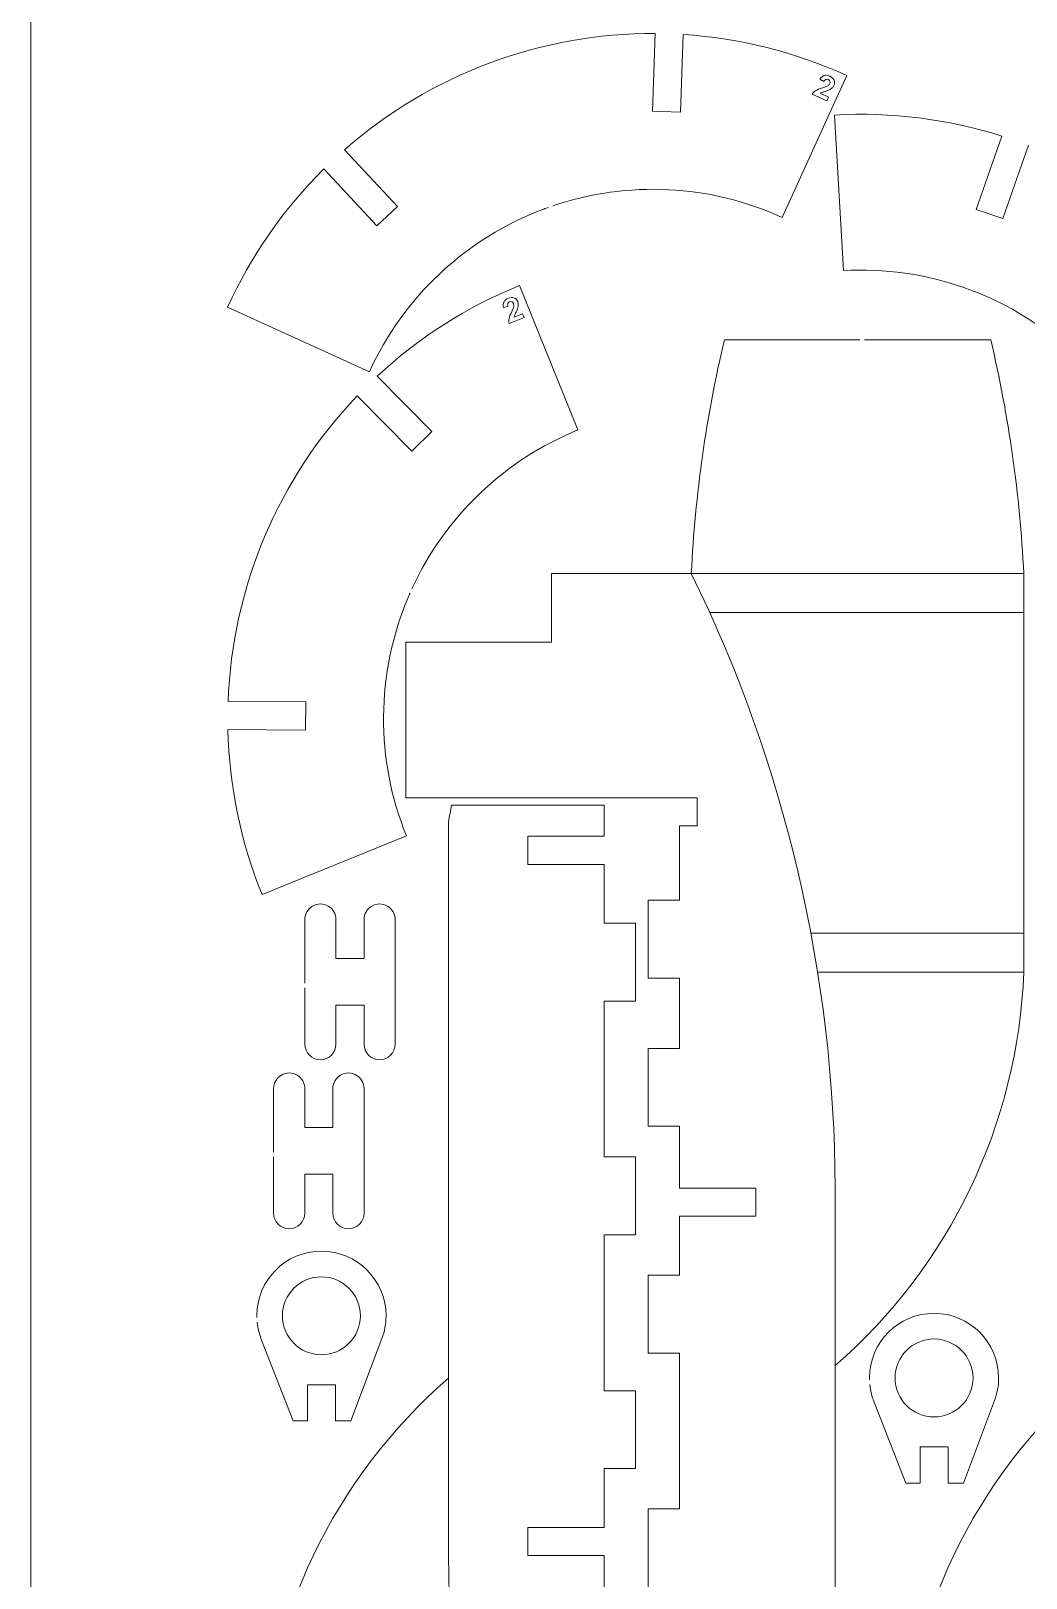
# Model space of a CAD drawing. Header units: centimetres. Extents: x -65 to 125, y -59 to 116.
# Drawn here: x -27.42 to -14.64, y -8.06 to 11.8 of the extents above; entities that cross this region are included whole.
import ezdxf

# ---------------------------------------------------------------- set-up
doc = ezdxf.new("R2010")
doc.units = ezdxf.units.CM
doc.header["$MEASUREMENT"] = 0
doc.layers.add('layer 1', color=7, linetype='Continuous')

msp = doc.modelspace()

# ---------------------------------------------------------------- linework, layer by layer
at = {"layer": 'layer 1', "color": 250, "lineweight": 9}
for points, knots in [([(-27.41654, 31.46228), (-27.41654, 31.46228), (26.77014, 31.46228), (26.77014, 31.46228), (26.77014, 31.46228), (26.77014, 31.46228), (26.77014, -20.81939), (26.77014, -20.81939), (26.77014, -20.81939), (26.77014, -20.81939), (-27.41654, -20.81939), (-27.41654, -20.81939), (-27.41654, -20.81939), (-27.41654, -20.81939), (-27.41654, 31.46228), (-27.41654, 31.46228)], [0, 0, 0, 0, 0.2, 0.2, 0.2, 0.2, 0.4, 0.4, 0.4, 0.4, 0.6, 0.6, 0.6, 0.6, 1, 1, 1, 1]), ([(-20.83461, 9.51052), (-20.83461, 9.51052), (-20.83461, 9.51052), (-20.83461, 9.51052), (-20.83461, 9.51052), (-21.82832, 9.1387), (-22.6336, 8.38738), (-23.07334, 7.42181)], [0, 0, 0, 0, 0.33333333, 0.33333333, 0.33333333, 0.33333333, 1, 1, 1, 1]), ([(-14.09885, 7.71158), (-14.09885, 7.71158), (-14.09885, 7.71158), (-14.09885, 7.71158), (-14.09885, 7.71158), (-14.89038, 8.4181), (-15.93013, 8.78125), (-16.98941, 8.72114)], [0, 0, 0, 0, 0.33333333, 0.33333333, 0.33333333, 0.33333333, 1, 1, 1, 1]), ([(-22.57542, 4.52578), (-22.57542, 4.52578), (-22.57542, 4.52578), (-22.57542, 4.52578), (-22.57542, 4.52578), (-22.98829, 3.54842), (-22.996, 2.44711), (-22.59685, 1.46406)], [0, 0, 0, 0, 0.33333333, 0.33333333, 0.33333333, 0.33333333, 1, 1, 1, 1]), ([(-23.6016, 0.56489), (-23.6016, 0.56489), (-23.6016, 0.56489), (-23.6016, 0.56489), (-23.6016, 0.56489), (-23.66348, 0.60062), (-23.73972, 0.60062), (-23.8016, 0.56489)], [0, 0, 0, 0, 0.33333333, 0.33333333, 0.33333333, 0.33333333, 1, 1, 1, 1]), ([(-22.8416, 0.56489), (-22.8416, 0.56489), (-22.8416, 0.56489), (-22.8416, 0.56489), (-22.8416, 0.56489), (-22.90348, 0.60062), (-22.97972, 0.60062), (-23.0416, 0.56489)], [0, 0, 0, 0, 0.33333333, 0.33333333, 0.33333333, 0.33333333, 1, 1, 1, 1]), ([(-19.49414, -0.36131), (-19.49414, -0.36131), (-19.49414, -0.36131), (-19.49414, -0.36131), (-19.49414, -0.36131), (-19.49414, -0.36131), (-19.49414, 0.63869), (-19.49414, 0.63869)], [0, 0, 0, 0, 0.33333333, 0.33333333, 0.33333333, 0.33333333, 1, 1, 1, 1]), ([(-19.49414, 0.63869), (-19.49414, 0.63869), (-19.49414, 0.63869), (-19.49414, 0.63869), (-19.49414, 0.63869), (-19.49414, 0.63869), (-19.09414, 0.63869), (-19.09414, 0.63869)], [0, 0, 0, 0, 0.33333333, 0.33333333, 0.33333333, 0.33333333, 1, 1, 1, 1]), ([(-23.8016, 0.56489), (-23.8016, 0.56489), (-23.8016, 0.56489), (-23.8016, 0.56489), (-23.8016, 0.56489), (-23.86348, 0.52917), (-23.9016, 0.46314), (-23.9016, 0.39169)], [0, 0, 0, 0, 0.33333333, 0.33333333, 0.33333333, 0.33333333, 1, 1, 1, 1]), ([(-23.0416, 0.56489), (-23.0416, 0.56489), (-23.0416, 0.56489), (-23.0416, 0.56489), (-23.0416, 0.56489), (-23.10348, 0.52917), (-23.1416, 0.46314), (-23.1416, 0.39169)], [0, 0, 0, 0, 0.33333333, 0.33333333, 0.33333333, 0.33333333, 1, 1, 1, 1]), ([(-19.65748, 0.3441), (-19.65748, 0.3441), (-19.65748, 0.3441), (-19.65748, 0.3441), (-19.65748, 0.3441), (-19.65748, 0.3441), (-19.65748, -0.6559), (-19.65748, -0.6559)], [0, 0, 0, 0, 0.33333333, 0.33333333, 0.33333333, 0.33333333, 1, 1, 1, 1]), ([(-19.65748, -0.6559), (-19.65748, -0.6559), (-19.65748, -0.6559), (-19.65748, -0.6559), (-19.65748, -0.6559), (-19.65748, -0.6559), (-20.05748, -0.6559), (-20.05748, -0.6559)], [0, 0, 0, 0, 0.33333333, 0.33333333, 0.33333333, 0.33333333, 1, 1, 1, 1]), ([(-23.7016, -1.40831), (-23.7016, -1.40831), (-23.7016, -1.40831), (-23.7016, -1.40831), (-23.7016, -1.40831), (-23.59115, -1.40831), (-23.5016, -1.31877), (-23.5016, -1.20831)], [0, 0, 0, 0, 0.33333333, 0.33333333, 0.33333333, 0.33333333, 1, 1, 1, 1]), ([(-22.9416, -1.40831), (-22.9416, -1.40831), (-22.9416, -1.40831), (-22.9416, -1.40831), (-22.9416, -1.40831), (-22.83115, -1.40831), (-22.7416, -1.31877), (-22.7416, -1.20831)], [0, 0, 0, 0, 0.33333333, 0.33333333, 0.33333333, 0.33333333, 1, 1, 1, 1]), ([(-19.49414, -2.26188), (-19.49414, -2.26188), (-19.49414, -2.26188), (-19.49414, -2.26188), (-19.49414, -2.26188), (-19.49414, -2.26188), (-19.49414, -1.26188), (-19.49414, -1.26188)], [0, 0, 0, 0, 0.33333333, 0.33333333, 0.33333333, 0.33333333, 1, 1, 1, 1]), ([(-19.49414, -1.26188), (-19.49414, -1.26188), (-19.49414, -1.26188), (-19.49414, -1.26188), (-19.49414, -1.26188), (-19.49414, -1.26188), (-19.09414, -1.26188), (-19.09414, -1.26188)], [0, 0, 0, 0, 0.33333333, 0.33333333, 0.33333333, 0.33333333, 1, 1, 1, 1]), ([(-24.0016, -1.60455), (-24.0016, -1.60455), (-24.0016, -1.60455), (-24.0016, -1.60455), (-24.0016, -1.60455), (-24.06348, -1.56882), (-24.13972, -1.56882), (-24.2016, -1.60455)], [0, 0, 0, 0, 0.33333333, 0.33333333, 0.33333333, 0.33333333, 1, 1, 1, 1]), ([(-23.2416, -1.60455), (-23.2416, -1.60455), (-23.2416, -1.60455), (-23.2416, -1.60455), (-23.2416, -1.60455), (-23.30348, -1.56882), (-23.37972, -1.56882), (-23.4416, -1.60455)], [0, 0, 0, 0, 0.33333333, 0.33333333, 0.33333333, 0.33333333, 1, 1, 1, 1]), ([(-24.2016, -1.60455), (-24.2016, -1.60455), (-24.2016, -1.60455), (-24.2016, -1.60455), (-24.2016, -1.60455), (-24.26348, -1.64027), (-24.3016, -1.7063), (-24.3016, -1.77775)], [0, 0, 0, 0, 0.33333333, 0.33333333, 0.33333333, 0.33333333, 1, 1, 1, 1]), ([(-23.4416, -1.60455), (-23.4416, -1.60455), (-23.4416, -1.60455), (-23.4416, -1.60455), (-23.4416, -1.60455), (-23.50348, -1.64027), (-23.5416, -1.7063), (-23.5416, -1.77775)], [0, 0, 0, 0, 0.33333333, 0.33333333, 0.33333333, 0.33333333, 1, 1, 1, 1]), ([(-19.65748, -2.6559), (-19.65748, -2.6559), (-19.65748, -2.6559), (-19.65748, -2.6559), (-19.65748, -2.6559), (-19.65748, -2.6559), (-19.65748, -3.6559), (-19.65748, -3.6559)], [0, 0, 0, 0, 0.33333333, 0.33333333, 0.33333333, 0.33333333, 1, 1, 1, 1]), ([(-24.1016, -3.57775), (-24.1016, -3.57775), (-24.1016, -3.57775), (-24.1016, -3.57775), (-24.1016, -3.57775), (-23.99115, -3.57775), (-23.9016, -3.48821), (-23.9016, -3.37775)], [0, 0, 0, 0, 0.33333333, 0.33333333, 0.33333333, 0.33333333, 1, 1, 1, 1]), ([(-23.3416, -3.57775), (-23.3416, -3.57775), (-23.3416, -3.57775), (-23.3416, -3.57775), (-23.3416, -3.57775), (-23.23115, -3.57775), (-23.1416, -3.48821), (-23.1416, -3.37775)], [0, 0, 0, 0, 0.33333333, 0.33333333, 0.33333333, 0.33333333, 1, 1, 1, 1]), ([(-19.65748, -3.6559), (-19.65748, -3.6559), (-19.65748, -3.6559), (-19.65748, -3.6559), (-19.65748, -3.6559), (-19.65748, -3.6559), (-20.05748, -3.6559), (-20.05748, -3.6559)], [0, 0, 0, 0, 0.33333333, 0.33333333, 0.33333333, 0.33333333, 1, 1, 1, 1]), ([(-24.51742, -4.69442), (-24.51742, -4.69442), (-24.51742, -4.69442), (-24.51742, -4.69442), (-24.51742, -4.69442), (-24.51742, -4.23657), (-24.14625, -3.8654), (-23.6884, -3.8654)], [0, 0, 0, 0, 0.33333333, 0.33333333, 0.33333333, 0.33333333, 1, 1, 1, 1]), ([(-19.49414, -5.17222), (-19.49414, -5.17222), (-19.49414, -5.17222), (-19.49414, -5.17222), (-19.49414, -5.17222), (-19.49414, -5.17222), (-19.49414, -4.17222), (-19.49414, -4.17222)], [0, 0, 0, 0, 0.33333333, 0.33333333, 0.33333333, 0.33333333, 1, 1, 1, 1]), ([(-19.49414, -4.17222), (-19.49414, -4.17222), (-19.49414, -4.17222), (-19.49414, -4.17222), (-19.49414, -4.17222), (-19.49414, -4.17222), (-19.09414, -4.17222), (-19.09414, -4.17222)], [0, 0, 0, 0, 0.33333333, 0.33333333, 0.33333333, 0.33333333, 1, 1, 1, 1]), ([(-22.85938, -4.69442), (-22.85938, -4.69442), (-22.85938, -4.69442), (-22.85938, -4.69442), (-22.85938, -4.69442), (-22.85938, -4.79695), (-22.87804, -4.8951), (-22.91207, -4.98574)], [0, 0, 0, 0, 0.33333333, 0.33333333, 0.33333333, 0.33333333, 1, 1, 1, 1]), ([(-16.65459, -5.49229), (-16.65459, -5.49229), (-16.65459, -5.49229), (-16.65459, -5.49229), (-16.65459, -5.49229), (-16.65459, -5.03444), (-16.28342, -4.66327), (-15.82557, -4.66327)], [0, 0, 0, 0, 0.33333333, 0.33333333, 0.33333333, 0.33333333, 1, 1, 1, 1]), ([(-24.45638, -5.00705), (-24.45638, -5.00705), (-24.45638, -5.00705), (-24.45638, -5.00705), (-24.45638, -5.00705), (-24.48564, -4.93525), (-24.50516, -4.85844), (-24.51322, -4.77824)], [0, 0, 0, 0, 0.33333333, 0.33333333, 0.33333333, 0.33333333, 1, 1, 1, 1]), ([(-24.04999, -6.0438), (-24.04999, -6.0438), (-24.04999, -6.0438), (-24.04999, -6.0438), (-24.04999, -6.0438), (-24.04999, -6.0438), (-24.45646, -5.00701), (-24.45646, -5.00701)], [0, 0, 0, 0, 0.33333333, 0.33333333, 0.33333333, 0.33333333, 1, 1, 1, 1]), ([(-24.45646, -5.00701), (-24.45646, -5.00701), (-24.45646, -5.00701), (-24.45646, -5.00701), (-24.45646, -5.00701), (-24.45646, -5.00701), (-24.45638, -5.00705), (-24.45638, -5.00705)], [0, 0, 0, 0, 0.33333333, 0.33333333, 0.33333333, 0.33333333, 1, 1, 1, 1]), ([(-22.912, -4.9857), (-22.912, -4.9857), (-22.912, -4.9857), (-22.912, -4.9857), (-22.912, -4.9857), (-22.912, -4.9857), (-23.30916, -6.0438), (-23.30916, -6.0438)], [0, 0, 0, 0, 0.33333333, 0.33333333, 0.33333333, 0.33333333, 1, 1, 1, 1]), ([(-22.91207, -4.98574), (-22.91207, -4.98574), (-22.91207, -4.98574), (-22.91207, -4.98574), (-22.91207, -4.98574), (-22.91207, -4.98574), (-22.912, -4.9857), (-22.912, -4.9857)], [0, 0, 0, 0, 0.33333333, 0.33333333, 0.33333333, 0.33333333, 1, 1, 1, 1]), ([(-14.99655, -5.49229), (-14.99655, -5.49229), (-14.99655, -5.49229), (-14.99655, -5.49229), (-14.99655, -5.49229), (-14.99655, -5.59482), (-15.01521, -5.69297), (-15.04924, -5.78361)], [0, 0, 0, 0, 0.33333333, 0.33333333, 0.33333333, 0.33333333, 1, 1, 1, 1]), ([(-23.50759, -5.57922), (-23.50759, -5.57922), (-23.50759, -5.57922), (-23.50759, -5.57922), (-23.50759, -5.57922), (-23.50759, -5.57922), (-23.86759, -5.57922), (-23.86759, -5.57922)], [0, 0, 0, 0, 0.33333333, 0.33333333, 0.33333333, 0.33333333, 1, 1, 1, 1]), ([(-23.86759, -5.57922), (-23.86759, -5.57922), (-23.86759, -5.57922), (-23.86759, -5.57922), (-23.86759, -5.57922), (-23.86759, -5.57922), (-23.86759, -6.0438), (-23.86759, -6.0438)], [0, 0, 0, 0, 0.33333333, 0.33333333, 0.33333333, 0.33333333, 1, 1, 1, 1]), ([(-23.50759, -6.0438), (-23.50759, -6.0438), (-23.50759, -6.0438), (-23.50759, -6.0438), (-23.50759, -6.0438), (-23.50759, -6.0438), (-23.50759, -5.57922), (-23.50759, -5.57922)], [0, 0, 0, 0, 0.33333333, 0.33333333, 0.33333333, 0.33333333, 1, 1, 1, 1]), ([(-19.65748, -5.6559), (-19.65748, -5.6559), (-19.65748, -5.6559), (-19.65748, -5.6559), (-19.65748, -5.6559), (-19.65748, -5.6559), (-19.65748, -6.6559), (-19.65748, -6.6559)], [0, 0, 0, 0, 0.33333333, 0.33333333, 0.33333333, 0.33333333, 1, 1, 1, 1]), ([(-16.59355, -5.80492), (-16.59355, -5.80492), (-16.59355, -5.80492), (-16.59355, -5.80492), (-16.59355, -5.80492), (-16.62281, -5.73312), (-16.64233, -5.65631), (-16.65039, -5.57611)], [0, 0, 0, 0, 0.33333333, 0.33333333, 0.33333333, 0.33333333, 1, 1, 1, 1]), ([(-16.18716, -6.84167), (-16.18716, -6.84167), (-16.18716, -6.84167), (-16.18716, -6.84167), (-16.18716, -6.84167), (-16.18716, -6.84167), (-16.59363, -5.80488), (-16.59363, -5.80488)], [0, 0, 0, 0, 0.33333333, 0.33333333, 0.33333333, 0.33333333, 1, 1, 1, 1]), ([(-16.59363, -5.80488), (-16.59363, -5.80488), (-16.59363, -5.80488), (-16.59363, -5.80488), (-16.59363, -5.80488), (-16.59363, -5.80488), (-16.59355, -5.80492), (-16.59355, -5.80492)], [0, 0, 0, 0, 0.33333333, 0.33333333, 0.33333333, 0.33333333, 1, 1, 1, 1]), ([(-15.04917, -5.78357), (-15.04917, -5.78357), (-15.04917, -5.78357), (-15.04917, -5.78357), (-15.04917, -5.78357), (-15.04917, -5.78357), (-15.44633, -6.84167), (-15.44633, -6.84167)], [0, 0, 0, 0, 0.33333333, 0.33333333, 0.33333333, 0.33333333, 1, 1, 1, 1]), ([(-15.04924, -5.78361), (-15.04924, -5.78361), (-15.04924, -5.78361), (-15.04924, -5.78361), (-15.04924, -5.78361), (-15.04924, -5.78361), (-15.04917, -5.78357), (-15.04917, -5.78357)], [0, 0, 0, 0, 0.33333333, 0.33333333, 0.33333333, 0.33333333, 1, 1, 1, 1]), ([(-23.86759, -6.0438), (-23.86759, -6.0438), (-23.86759, -6.0438), (-23.86759, -6.0438), (-23.86759, -6.0438), (-23.86759, -6.0438), (-24.04999, -6.0438), (-24.04999, -6.0438)], [0, 0, 0, 0, 0.33333333, 0.33333333, 0.33333333, 0.33333333, 1, 1, 1, 1]), ([(-23.30916, -6.0438), (-23.30916, -6.0438), (-23.30916, -6.0438), (-23.30916, -6.0438), (-23.30916, -6.0438), (-23.30916, -6.0438), (-23.50759, -6.0438), (-23.50759, -6.0438)], [0, 0, 0, 0, 0.33333333, 0.33333333, 0.33333333, 0.33333333, 1, 1, 1, 1]), ([(-15.64476, -6.37709), (-15.64476, -6.37709), (-15.64476, -6.37709), (-15.64476, -6.37709), (-15.64476, -6.37709), (-15.64476, -6.37709), (-16.00476, -6.37709), (-16.00476, -6.37709)], [0, 0, 0, 0, 0.33333333, 0.33333333, 0.33333333, 0.33333333, 1, 1, 1, 1]), ([(-16.00476, -6.37709), (-16.00476, -6.37709), (-16.00476, -6.37709), (-16.00476, -6.37709), (-16.00476, -6.37709), (-16.00476, -6.37709), (-16.00476, -6.84167), (-16.00476, -6.84167)], [0, 0, 0, 0, 0.33333333, 0.33333333, 0.33333333, 0.33333333, 1, 1, 1, 1]), ([(-15.64476, -6.84167), (-15.64476, -6.84167), (-15.64476, -6.84167), (-15.64476, -6.84167), (-15.64476, -6.84167), (-15.64476, -6.84167), (-15.64476, -6.37709), (-15.64476, -6.37709)], [0, 0, 0, 0, 0.33333333, 0.33333333, 0.33333333, 0.33333333, 1, 1, 1, 1]), ([(-19.65748, -6.6559), (-19.65748, -6.6559), (-19.65748, -6.6559), (-19.65748, -6.6559), (-19.65748, -6.6559), (-19.65748, -6.6559), (-20.05748, -6.6559), (-20.05748, -6.6559)], [0, 0, 0, 0, 0.33333333, 0.33333333, 0.33333333, 0.33333333, 1, 1, 1, 1]), ([(-16.00476, -6.84167), (-16.00476, -6.84167), (-16.00476, -6.84167), (-16.00476, -6.84167), (-16.00476, -6.84167), (-16.00476, -6.84167), (-16.18716, -6.84167), (-16.18716, -6.84167)], [0, 0, 0, 0, 0.33333333, 0.33333333, 0.33333333, 0.33333333, 1, 1, 1, 1]), ([(-15.44633, -6.84167), (-15.44633, -6.84167), (-15.44633, -6.84167), (-15.44633, -6.84167), (-15.44633, -6.84167), (-15.44633, -6.84167), (-15.64476, -6.84167), (-15.64476, -6.84167)], [0, 0, 0, 0, 0.33333333, 0.33333333, 0.33333333, 0.33333333, 1, 1, 1, 1]), ([(-19.49414, -8.17222), (-19.49414, -8.17222), (-19.49414, -8.17222), (-19.49414, -8.17222), (-19.49414, -8.17222), (-19.49414, -8.17222), (-19.49414, -7.17222), (-19.49414, -7.17222)], [0, 0, 0, 0, 0.33333333, 0.33333333, 0.33333333, 0.33333333, 1, 1, 1, 1]), ([(-19.49414, -7.17222), (-19.49414, -7.17222), (-19.49414, -7.17222), (-19.49414, -7.17222), (-19.49414, -7.17222), (-19.49414, -7.17222), (-19.09414, -7.17222), (-19.09414, -7.17222)], [0, 0, 0, 0, 0.33333333, 0.33333333, 0.33333333, 0.33333333, 1, 1, 1, 1])]:
    msp.add_open_spline(points, degree=3, knots=knots, dxfattribs=at)
for points in [[(-19.4048, 11.76373), (-20.87168, 11.77055), (-22.29024, 11.23976), (-23.39233, 10.27169)], [(-19.4048, 11.76373), (-19.4048, 11.76373), (-19.43936, 10.76703), (-19.43936, 10.76703)], [(-19.04501, 11.75125), (-19.04501, 11.75125), (-19.07957, 10.75456), (-19.07957, 10.75456)], [(-16.94592, 11.22419), (-17.60789, 11.52566), (-18.31916, 11.70426), (-19.04501, 11.75125)], [(-16.94592, 11.22419), (-16.94592, 11.22419), (-17.77466, 9.40445), (-17.77466, 9.40445)], [(-19.07957, 10.75456), (-19.07957, 10.75456), (-19.43936, 10.76703), (-19.43936, 10.76703)], [(-14.95523, 10.4484), (-15.64882, 10.66753), (-16.37648, 10.75872), (-17.1027, 10.71751)], [(-17.1027, 10.71751), (-17.1027, 10.71751), (-16.98941, 8.72114), (-16.98941, 8.72114)], [(-14.95523, 10.4484), (-14.95523, 10.4484), (-15.28406, 9.50687), (-15.28406, 9.50687)], [(-14.61536, 10.32969), (-14.61536, 10.32969), (-14.9442, 9.38817), (-14.9442, 9.38817)], [(-23.39233, 10.27169), (-23.39233, 10.27169), (-22.71199, 9.54248), (-22.71199, 9.54248)], [(-23.65556, 10.0261), (-24.17228, 9.51416), (-24.59161, 8.91253), (-24.89309, 8.25055)], [(-23.65556, 10.0261), (-23.65556, 10.0261), (-22.97521, 9.2969), (-22.97521, 9.2969)], [(-17.77466, 9.40445), (-18.70334, 9.82738), (-19.75698, 9.87877), (-20.72024, 9.55127)], [(-22.71199, 9.54248), (-22.71199, 9.54248), (-22.97521, 9.2969), (-22.97521, 9.2969)], [(-20.77693, 9.53154), (-20.79619, 9.52468), (-20.81543, 9.51769), (-20.83461, 9.51052)], [(-14.9442, 9.38817), (-14.9442, 9.38817), (-15.28406, 9.50687), (-15.28406, 9.50687)], [(-21.14756, 8.52826), (-21.82151, 8.25461), (-22.44008, 7.8607), (-22.97309, 7.36575)], [(-21.14756, 8.52826), (-21.14756, 8.52826), (-20.39531, 6.67559), (-20.39531, 6.67559)], [(-24.89309, 8.25055), (-24.89309, 8.25055), (-23.07333, 7.42181), (-23.07333, 7.42181)], [(-18.51623, 7.83363), (-18.74928, 6.84874), (-18.89138, 5.84452), (-18.94072, 4.83363)], [(-18.51623, 7.83363), (-18.51623, 7.83363), (-16.77733, 7.83363), (-16.77733, 7.83363)], [(-16.71733, 7.83363), (-16.71733, 7.83363), (-15.09844, 7.83363), (-15.09844, 7.83363)], [(-14.67396, 4.83363), (-14.7233, 5.84452), (-14.86539, 6.84874), (-15.09844, 7.83363)], [(-22.97309, 7.36575), (-22.97309, 7.36575), (-22.27285, 6.65563), (-22.27285, 6.65563)], [(-23.22943, 7.11298), (-24.24255, 6.05214), (-24.83195, 4.65692), (-24.88621, 3.19103)], [(-23.22943, 7.11298), (-23.22943, 7.11298), (-22.52919, 6.40286), (-22.52919, 6.40286)], [(-22.27285, 6.65563), (-22.27285, 6.65563), (-22.52919, 6.40286), (-22.52919, 6.40286)], [(-20.39531, 6.67559), (-21.34079, 6.29169), (-22.10227, 5.56165), (-22.52641, 4.63687)], [(-20.73664, 4.83363), (-20.73664, 4.83363), (-18.94072, 4.83363), (-18.94072, 4.83363)], [(-20.73664, 3.95347), (-20.73664, 3.95347), (-20.73664, 4.83363), (-20.73664, 4.83363)], [(-14.67396, 4.83363), (-14.67396, 4.83363), (-14.67396, -0.28413), (-14.67396, -0.28413)], [(-22.55104, 4.58213), (-22.5593, 4.56342), (-22.56744, 4.54464), (-22.57542, 4.52578)], [(-20.73664, 3.95347), (-20.73664, 3.95347), (-22.60414, 3.95347), (-22.60414, 3.95347)], [(-22.60414, 1.95347), (-22.60414, 1.95347), (-22.60414, 3.95347), (-22.60414, 3.95347)], [(-24.88621, 3.19103), (-24.88621, 3.19103), (-23.88893, 3.18405), (-23.88893, 3.18405)], [(-23.88893, 3.18405), (-23.88893, 3.18405), (-23.89145, 2.82406), (-23.89145, 2.82406)], [(-24.88873, 2.83104), (-24.872, 2.10384), (-24.72318, 1.38575), (-24.44953, 0.7118)], [(-24.88873, 2.83104), (-24.88873, 2.83104), (-23.89145, 2.82406), (-23.89145, 2.82406)], [(-19.91799, 1.95347), (-19.91799, 1.95347), (-22.60414, 1.95347), (-22.60414, 1.95347)], [(-22.01711, 1.85978), (-22.03132, 1.78818), (-22.04478, 1.71642), (-22.05748, 1.64453)], [(-20.05748, 1.85978), (-20.05748, 1.85978), (-22.01711, 1.85978), (-22.01711, 1.85978)], [(-20.05748, 1.45978), (-20.05748, 1.45978), (-20.05748, 1.85978), (-20.05748, 1.85978)], [(-19.91799, 1.95347), (-19.91799, 1.95347), (-18.86744, 1.95347), (-18.86744, 1.95347)], [(-18.86744, 1.95347), (-18.86744, 1.95347), (-18.86744, 1.59347), (-18.86744, 1.59347)], [(-22.05748, -5.49417), (-22.05748, -5.49417), (-22.05748, 1.64453), (-22.05748, 1.64453)], [(-18.86744, 1.59347), (-18.86744, 1.59347), (-19.09414, 1.59347), (-19.09414, 1.59347)], [(-19.09414, 0.63869), (-19.09414, 0.63869), (-19.09414, 1.59347), (-19.09414, 1.59347)], [(-24.44953, 0.7118), (-24.44953, 0.7118), (-22.59685, 1.46406), (-22.59685, 1.46406)], [(-20.05748, 1.45978), (-20.05748, 1.45978), (-21.03748, 1.45978), (-21.03748, 1.45978)], [(-21.03748, 1.45978), (-21.03748, 1.45978), (-21.03748, 1.09978), (-21.03748, 1.09978)], [(-21.03748, 1.09978), (-21.03748, 1.09978), (-20.05748, 1.09978), (-20.05748, 1.09978)], [(-20.05748, 0.3441), (-20.05748, 0.3441), (-20.05748, 1.09978), (-20.05748, 1.09978)], [(-23.5016, 0.39169), (-23.5016, 0.46314), (-23.53972, 0.52917), (-23.6016, 0.56489)], [(-22.7416, 0.39169), (-22.7416, 0.46314), (-22.77972, 0.52917), (-22.8416, 0.56489)], [(-23.9016, 0.39169), (-23.9016, 0.39169), (-23.9016, -0.4249), (-23.9016, -0.4249)], [(-23.5016, -0.10831), (-23.5016, -0.10831), (-23.5016, 0.39169), (-23.5016, 0.39169)], [(-23.1416, 0.39169), (-23.1416, 0.39169), (-23.1416, -0.10831), (-23.1416, -0.10831)], [(-22.7416, 0.39169), (-22.7416, 0.39169), (-22.7416, -1.20831), (-22.7416, -1.20831)], [(-20.05748, 0.3441), (-20.05748, 0.3441), (-19.65748, 0.3441), (-19.65748, 0.3441)], [(-23.1416, -0.10831), (-23.1416, -0.10831), (-23.5016, -0.10831), (-23.5016, -0.10831)], [(-19.09414, -0.36131), (-19.09414, -0.36131), (-19.49414, -0.36131), (-19.49414, -0.36131)], [(-19.09414, -1.26188), (-19.09414, -1.26188), (-19.09414, -0.36131), (-19.09414, -0.36131)], [(-17.09414, -5.33395), (-15.62499, -4.05687), (-14.7491, -2.2293), (-14.67396, -0.28413)], [(-23.9016, -0.4849), (-23.9016, -0.4849), (-23.9016, -1.20831), (-23.9016, -1.20831)], [(-23.5016, -0.70831), (-23.5016, -0.70831), (-23.1416, -0.70831), (-23.1416, -0.70831)], [(-23.5016, -0.70831), (-23.5016, -0.70831), (-23.5016, -1.20831), (-23.5016, -1.20831)], [(-23.1416, -0.70831), (-23.1416, -0.70831), (-23.1416, -1.20831), (-23.1416, -1.20831)], [(-20.05748, -2.6559), (-20.05748, -2.6559), (-20.05748, -0.6559), (-20.05748, -0.6559)], [(-23.9016, -1.20831), (-23.9016, -1.31877), (-23.81206, -1.40831), (-23.7016, -1.40831)], [(-23.1416, -1.20831), (-23.1416, -1.31877), (-23.05206, -1.40831), (-22.9416, -1.40831)], [(-24.3016, -1.77775), (-24.3016, -1.77775), (-24.3016, -2.59434), (-24.3016, -2.59434)], [(-23.9016, -1.77775), (-23.9016, -1.7063), (-23.93972, -1.64027), (-24.0016, -1.60455)], [(-23.9016, -2.27775), (-23.9016, -2.27775), (-23.9016, -1.77775), (-23.9016, -1.77775)], [(-23.5416, -1.77775), (-23.5416, -1.77775), (-23.5416, -2.27775), (-23.5416, -2.27775)], [(-23.1416, -1.77775), (-23.1416, -1.7063), (-23.17972, -1.64027), (-23.2416, -1.60455)], [(-23.1416, -1.77775), (-23.1416, -1.77775), (-23.1416, -3.37775), (-23.1416, -3.37775)], [(-23.5416, -2.27775), (-23.5416, -2.27775), (-23.9016, -2.27775), (-23.9016, -2.27775)], [(-19.09414, -2.26188), (-19.09414, -2.26188), (-19.49414, -2.26188), (-19.49414, -2.26188)], [(-19.09414, -3.05654), (-19.09414, -3.05654), (-19.09414, -2.26188), (-19.09414, -2.26188)], [(-24.3016, -2.65434), (-24.3016, -2.65434), (-24.3016, -3.37775), (-24.3016, -3.37775)], [(-20.05748, -2.6559), (-20.05748, -2.6559), (-19.65748, -2.6559), (-19.65748, -2.6559)], [(-23.9016, -2.87775), (-23.9016, -2.87775), (-23.5416, -2.87775), (-23.5416, -2.87775)], [(-23.9016, -2.87775), (-23.9016, -2.87775), (-23.9016, -3.37775), (-23.9016, -3.37775)], [(-23.5416, -2.87775), (-23.5416, -2.87775), (-23.5416, -3.37775), (-23.5416, -3.37775)], [(-18.11414, -3.05654), (-18.11414, -3.05654), (-19.09414, -3.05654), (-19.09414, -3.05654)], [(-18.11414, -3.41654), (-18.11414, -3.41654), (-18.11414, -3.05654), (-18.11414, -3.05654)], [(-24.3016, -3.37775), (-24.3016, -3.48821), (-24.21206, -3.57775), (-24.1016, -3.57775)], [(-23.5416, -3.37775), (-23.5416, -3.48821), (-23.45206, -3.57775), (-23.3416, -3.57775)], [(-19.09414, -3.41654), (-19.09414, -3.41654), (-19.09414, -4.17222), (-19.09414, -4.17222)], [(-19.09414, -3.41654), (-19.09414, -3.41654), (-18.11414, -3.41654), (-18.11414, -3.41654)], [(-20.05748, -5.6559), (-20.05748, -5.6559), (-20.05748, -3.6559), (-20.05748, -3.6559)], [(-23.6884, -3.8654), (-23.23055, -3.8654), (-22.85938, -4.23657), (-22.85938, -4.69442)], [(-24.51708, -4.71824), (-24.51731, -4.71033), (-24.51742, -4.70239), (-24.51742, -4.69442)], [(-15.82557, -4.66327), (-15.36772, -4.66327), (-14.99655, -5.03444), (-14.99655, -5.49229)], [(-19.09414, -5.17222), (-19.09414, -5.17222), (-19.49414, -5.17222), (-19.49414, -5.17222)], [(-19.09414, -5.17222), (-19.09414, -5.17222), (-19.09414, -7.17222), (-19.09414, -7.17222)], [(-17.09414, -5.33395), (-17.09414, -5.33395), (-17.09414, -12.47265), (-17.09414, -12.47265)], [(-22.05748, -5.49417), (-23.52663, -6.77125), (-24.40252, -8.59882), (-24.47766, -10.54399)], [(-16.65425, -5.51611), (-16.65448, -5.5082), (-16.65459, -5.50026), (-16.65459, -5.49229)], [(-13.83946, -5.49417), (-15.30861, -6.77125), (-16.1845, -8.59882), (-16.25964, -10.54399)], [(-20.05748, -5.6559), (-20.05748, -5.6559), (-19.65748, -5.6559), (-19.65748, -5.6559)], [(-20.05748, -7.41158), (-20.05748, -7.41158), (-20.05748, -6.6559), (-20.05748, -6.6559)], [(-20.05748, -7.41158), (-20.05748, -7.41158), (-21.03748, -7.41158), (-21.03748, -7.41158)], [(-21.03748, -7.41158), (-21.03748, -7.41158), (-21.03748, -7.77158), (-21.03748, -7.77158)], [(-21.03748, -7.77158), (-21.03748, -7.77158), (-20.05748, -7.77158), (-20.05748, -7.77158)], [(-20.05748, -7.77158), (-20.05748, -7.77158), (-20.05748, -8.56624), (-20.05748, -8.56624)]]:
    msp.add_open_spline(points, degree=3, dxfattribs=at)
at = {"layer": 'layer 1', "color": 242, "lineweight": 9}
for points in [[(-17.29042, 11.17679), (-17.29042, 11.17679), (-17.29042, 11.17679), (-17.29042, 11.17679), (-17.29042, 11.17679), (-17.27368, 11.20431), (-17.25412, 11.22054), (-17.23171, 11.22544)], [(-17.2404, 11.1469), (-17.2404, 11.1469), (-17.2404, 11.1469), (-17.2404, 11.1469), (-17.2404, 11.1469), (-17.2404, 11.1469), (-17.29042, 11.17679), (-17.29042, 11.17679)], [(-17.21374, 11.17459), (-17.21374, 11.17459), (-17.21374, 11.17459), (-17.21374, 11.17459), (-17.21374, 11.17459), (-17.22328, 11.17104), (-17.23215, 11.1618), (-17.2404, 11.1469)], [(-17.23171, 11.22544), (-17.23171, 11.22544), (-17.23171, 11.22544), (-17.23171, 11.22544), (-17.23171, 11.22544), (-17.20931, 11.23027), (-17.18579, 11.22694), (-17.16107, 11.21532)], [(-17.18287, 11.17225), (-17.18287, 11.17225), (-17.18287, 11.17225), (-17.18287, 11.17225), (-17.18287, 11.17225), (-17.19386, 11.17741), (-17.2041, 11.17817), (-17.21374, 11.17459)], [(-17.16133, 11.15059), (-17.16133, 11.15059), (-17.16133, 11.15059), (-17.16133, 11.15059), (-17.16133, 11.15059), (-17.16462, 11.15984), (-17.17183, 11.16706), (-17.18287, 11.17225)], [(-17.1646, 11.11906), (-17.1646, 11.11906), (-17.1646, 11.11906), (-17.1646, 11.11906), (-17.1646, 11.11906), (-17.15908, 11.13081), (-17.15798, 11.14129), (-17.16133, 11.15059)], [(-17.16107, 11.21532), (-17.16107, 11.21532), (-17.16107, 11.21532), (-17.16107, 11.21532), (-17.16107, 11.21532), (-17.134, 11.2026), (-17.11619, 11.18526), (-17.10754, 11.16335)], [(-17.10754, 11.16335), (-17.10754, 11.16335), (-17.10754, 11.16335), (-17.10754, 11.16335), (-17.10754, 11.16335), (-17.09896, 11.14146), (-17.09979, 11.11963), (-17.11003, 11.09786)], [(-17.38797, 10.98518), (-17.38797, 10.98518), (-17.38797, 10.98518), (-17.38797, 10.98518), (-17.38797, 10.98518), (-17.37728, 11.00276), (-17.36306, 11.01744), (-17.34532, 11.0293)], [(-17.20369, 10.89857), (-17.20369, 10.89857), (-17.20369, 10.89857), (-17.20369, 10.89857), (-17.20369, 10.89857), (-17.20369, 10.89857), (-17.38797, 10.98518), (-17.38797, 10.98518)], [(-17.34532, 11.0293), (-17.34532, 11.0293), (-17.34532, 11.0293), (-17.34532, 11.0293), (-17.34532, 11.0293), (-17.32759, 11.04115), (-17.29753, 11.05384), (-17.25529, 11.06743)], [(-17.26774, 11.00593), (-17.26774, 11.00593), (-17.26774, 11.00593), (-17.26774, 11.00593), (-17.26774, 11.00593), (-17.27455, 11.00305), (-17.28044, 10.99981), (-17.28541, 10.99638)], [(-17.28541, 10.99638), (-17.28541, 10.99638), (-17.28541, 10.99638), (-17.28541, 10.99638), (-17.28541, 10.99638), (-17.28541, 10.99638), (-17.18082, 10.94722), (-17.18082, 10.94722)], [(-17.22186, 11.02147), (-17.22186, 11.02147), (-17.22186, 11.02147), (-17.22186, 11.02147), (-17.22186, 11.02147), (-17.24569, 11.01404), (-17.26097, 11.0089), (-17.26774, 11.00593)], [(-17.25529, 11.06743), (-17.25529, 11.06743), (-17.25529, 11.06743), (-17.25529, 11.06743), (-17.25529, 11.06743), (-17.22121, 11.07839), (-17.19967, 11.08659), (-17.19061, 11.09192)], [(-17.17087, 11.04039), (-17.17087, 11.04039), (-17.17087, 11.04039), (-17.17087, 11.04039), (-17.17087, 11.04039), (-17.18103, 11.03518), (-17.19807, 11.02893), (-17.22186, 11.02147)], [(-17.19061, 11.09192), (-17.19061, 11.09192), (-17.19061, 11.09192), (-17.19061, 11.09192), (-17.19061, 11.09192), (-17.1783, 11.09938), (-17.16961, 11.1084), (-17.1646, 11.11906)], [(-17.13329, 11.0656), (-17.13329, 11.0656), (-17.13329, 11.0656), (-17.13329, 11.0656), (-17.13329, 11.0656), (-17.14294, 11.0565), (-17.15546, 11.04812), (-17.17087, 11.04039)], [(-17.11003, 11.09786), (-17.11003, 11.09786), (-17.11003, 11.09786), (-17.11003, 11.09786), (-17.11003, 11.09786), (-17.11585, 11.08547), (-17.1236, 11.07477), (-17.13329, 11.0656)], [(-21.34489, 8.32153), (-21.34489, 8.32153), (-21.34489, 8.32153), (-21.34489, 8.32153), (-21.34489, 8.32153), (-21.33301, 8.34111), (-21.31442, 8.35591), (-21.28899, 8.36588)], [(-21.28899, 8.36588), (-21.28899, 8.36588), (-21.28899, 8.36588), (-21.28899, 8.36588), (-21.28899, 8.36588), (-21.26115, 8.3768), (-21.2363, 8.37782), (-21.21445, 8.36904)], [(-21.21445, 8.36904), (-21.21445, 8.36904), (-21.21445, 8.36904), (-21.21445, 8.36904), (-21.21445, 8.36904), (-21.19265, 8.36023), (-21.17737, 8.34463), (-21.16858, 8.32223)], [(-21.34991, 8.24544), (-21.34991, 8.24544), (-21.34991, 8.24544), (-21.34991, 8.24544), (-21.34991, 8.24544), (-21.35839, 8.27652), (-21.35673, 8.30188), (-21.34489, 8.32153)], [(-21.29381, 8.26123), (-21.29381, 8.26123), (-21.29381, 8.26123), (-21.29381, 8.26123), (-21.29381, 8.26123), (-21.29381, 8.26123), (-21.34991, 8.24544), (-21.34991, 8.24544)], [(-21.2956, 8.29963), (-21.2956, 8.29963), (-21.2956, 8.29963), (-21.2956, 8.29963), (-21.2956, 8.29963), (-21.29958, 8.29026), (-21.29896, 8.27747), (-21.29381, 8.26123)], [(-21.27269, 8.32044), (-21.27269, 8.32044), (-21.27269, 8.32044), (-21.27269, 8.32044), (-21.27269, 8.32044), (-21.28399, 8.31601), (-21.29158, 8.30909), (-21.2956, 8.29963)], [(-21.2805, 8.10419), (-21.2805, 8.10419), (-21.2805, 8.10419), (-21.2805, 8.10419), (-21.2805, 8.10419), (-21.27692, 8.12522), (-21.26548, 8.15577), (-21.24632, 8.1958)], [(-21.24215, 8.3212), (-21.24215, 8.3212), (-21.24215, 8.3212), (-21.24215, 8.3212), (-21.24215, 8.3212), (-21.25113, 8.32518), (-21.26133, 8.32489), (-21.27269, 8.32044)], [(-21.24632, 8.1958), (-21.24632, 8.1958), (-21.24632, 8.1958), (-21.24632, 8.1958), (-21.24632, 8.1958), (-21.23086, 8.22808), (-21.22201, 8.24936), (-21.21966, 8.25961)], [(-21.22149, 8.29716), (-21.22149, 8.29716), (-21.22149, 8.29716), (-21.22149, 8.29716), (-21.22149, 8.29716), (-21.22623, 8.30925), (-21.23309, 8.31725), (-21.24215, 8.3212)], [(-21.21966, 8.25961), (-21.21966, 8.25961), (-21.21966, 8.25961), (-21.21966, 8.25961), (-21.21966, 8.25961), (-21.21662, 8.27368), (-21.21719, 8.28619), (-21.22149, 8.29716)], [(-21.2154, 8.12509), (-21.2154, 8.12509), (-21.2154, 8.12509), (-21.2154, 8.12509), (-21.2154, 8.12509), (-21.2154, 8.12509), (-21.10782, 8.16728), (-21.10782, 8.16728)], [(-21.21021, 8.14448), (-21.21021, 8.14448), (-21.21021, 8.14448), (-21.21021, 8.14448), (-21.21021, 8.14448), (-21.2128, 8.13756), (-21.21449, 8.13105), (-21.2154, 8.12509)], [(-21.18996, 8.18849), (-21.18996, 8.18849), (-21.18996, 8.18849), (-21.18996, 8.18849), (-21.18996, 8.18849), (-21.20094, 8.16608), (-21.20771, 8.15145), (-21.21021, 8.14448)], [(-21.16865, 8.23854), (-21.16865, 8.23854), (-21.16865, 8.23854), (-21.16865, 8.23854), (-21.16865, 8.23854), (-21.17186, 8.22758), (-21.17903, 8.2109), (-21.18996, 8.18849)], [(-21.16114, 8.28316), (-21.16114, 8.28316), (-21.16114, 8.28316), (-21.16114, 8.28316), (-21.16114, 8.28316), (-21.16117, 8.26989), (-21.16368, 8.25504), (-21.16865, 8.23854)], [(-21.16858, 8.32223), (-21.16858, 8.32223), (-21.16858, 8.32223), (-21.16858, 8.32223), (-21.16858, 8.32223), (-21.16359, 8.30948), (-21.16114, 8.2965), (-21.16114, 8.28316)], [(-21.27776, 8.04289), (-21.27776, 8.04289), (-21.27776, 8.04289), (-21.27776, 8.04289), (-21.27776, 8.04289), (-21.28319, 8.06274), (-21.28408, 8.08315), (-21.2805, 8.10419)], [(-21.08819, 8.11723), (-21.08819, 8.11723), (-21.08819, 8.11723), (-21.08819, 8.11723), (-21.08819, 8.11723), (-21.08819, 8.11723), (-21.27776, 8.04289), (-21.27776, 8.04289)]]:
    msp.add_open_spline(points, degree=3, knots=[0, 0, 0, 0, 0.33333333, 0.33333333, 0.33333333, 0.33333333, 1, 1, 1, 1], dxfattribs=at)
for points in [[(-17.18082, 10.94722), (-17.18082, 10.94722), (-17.20369, 10.89857), (-17.20369, 10.89857)], [(-21.10782, 8.16728), (-21.10782, 8.16728), (-21.08819, 8.11723), (-21.08819, 8.11723)], [(-17.09414, -3.05205), (-17.10606, -0.31775), (-17.73739, 2.37832), (-18.94072, 4.83363)], [(-14.67396, 4.83363), (-14.67396, 4.83363), (-18.94072, 4.83363), (-18.94072, 4.83363)], [(-14.67396, 4.33363), (-14.67396, 4.33363), (-18.70508, 4.33363), (-18.70508, 4.33363)], [(-14.67396, 0.21587), (-14.67396, 0.21587), (-17.40612, 0.21587), (-17.40612, 0.21587)], [(-14.67396, -0.28413), (-14.67396, -0.28413), (-17.31927, -0.28413), (-17.31927, -0.28413)], [(-17.09414, -3.05205), (-17.09414, -3.05205), (-17.09414, -5.33395), (-17.09414, -5.33395)], [(-22.05748, -7.77607), (-22.05748, -7.77607), (-22.05748, -5.49417), (-22.05748, -5.49417)], [(-22.05748, -7.77607), (-22.04556, -10.51037), (-21.41423, -13.20644), (-20.2109, -15.66175)]]:
    msp.add_open_spline(points, degree=3, dxfattribs=at)
at = {"layer": 'layer 1', "color": 142, "lineweight": 9}
for points in [[(-23.6884, -4.19442), (-23.96454, -4.19442), (-24.1884, -4.41828), (-24.1884, -4.69442), (-24.1884, -4.69442), (-24.1884, -4.97056), (-23.96454, -5.19442), (-23.6884, -5.19442), (-23.6884, -5.19442), (-23.41226, -5.19442), (-23.1884, -4.97056), (-23.1884, -4.69442), (-23.1884, -4.69442), (-23.1884, -4.41828), (-23.41226, -4.19442), (-23.6884, -4.19442)], [(-23.6884, -4.19442), (-23.96454, -4.19442), (-24.1884, -4.41828), (-24.1884, -4.69442), (-24.1884, -4.69442), (-24.1884, -4.97056), (-23.96454, -5.19442), (-23.6884, -5.19442), (-23.6884, -5.19442), (-23.41226, -5.19442), (-23.1884, -4.97056), (-23.1884, -4.69442), (-23.1884, -4.69442), (-23.1884, -4.41828), (-23.41226, -4.19442), (-23.6884, -4.19442)], [(-23.6884, -4.19442), (-23.96454, -4.19442), (-24.1884, -4.41828), (-24.1884, -4.69442), (-24.1884, -4.69442), (-24.1884, -4.97056), (-23.96454, -5.19442), (-23.6884, -5.19442), (-23.6884, -5.19442), (-23.41226, -5.19442), (-23.1884, -4.97056), (-23.1884, -4.69442), (-23.1884, -4.69442), (-23.1884, -4.41828), (-23.41226, -4.19442), (-23.6884, -4.19442)], [(-23.6884, -4.19442), (-23.96454, -4.19442), (-24.1884, -4.41828), (-24.1884, -4.69442), (-24.1884, -4.69442), (-24.1884, -4.97056), (-23.96454, -5.19442), (-23.6884, -5.19442), (-23.6884, -5.19442), (-23.41226, -5.19442), (-23.1884, -4.97056), (-23.1884, -4.69442), (-23.1884, -4.69442), (-23.1884, -4.41828), (-23.41226, -4.19442), (-23.6884, -4.19442)], [(-23.6884, -4.19442), (-23.96454, -4.19442), (-24.1884, -4.41828), (-24.1884, -4.69442), (-24.1884, -4.69442), (-24.1884, -4.97056), (-23.96454, -5.19442), (-23.6884, -5.19442), (-23.6884, -5.19442), (-23.41226, -5.19442), (-23.1884, -4.97056), (-23.1884, -4.69442), (-23.1884, -4.69442), (-23.1884, -4.41828), (-23.41226, -4.19442), (-23.6884, -4.19442)], [(-23.6884, -4.19442), (-23.96454, -4.19442), (-24.1884, -4.41828), (-24.1884, -4.69442), (-24.1884, -4.69442), (-24.1884, -4.97056), (-23.96454, -5.19442), (-23.6884, -5.19442), (-23.6884, -5.19442), (-23.41226, -5.19442), (-23.1884, -4.97056), (-23.1884, -4.69442), (-23.1884, -4.69442), (-23.1884, -4.41828), (-23.41226, -4.19442), (-23.6884, -4.19442)], [(-23.6884, -4.19442), (-23.96454, -4.19442), (-24.1884, -4.41828), (-24.1884, -4.69442), (-24.1884, -4.69442), (-24.1884, -4.97056), (-23.96454, -5.19442), (-23.6884, -5.19442), (-23.6884, -5.19442), (-23.41226, -5.19442), (-23.1884, -4.97056), (-23.1884, -4.69442), (-23.1884, -4.69442), (-23.1884, -4.41828), (-23.41226, -4.19442), (-23.6884, -4.19442)], [(-23.6884, -4.19442), (-23.96454, -4.19442), (-24.1884, -4.41828), (-24.1884, -4.69442), (-24.1884, -4.69442), (-24.1884, -4.97056), (-23.96454, -5.19442), (-23.6884, -5.19442), (-23.6884, -5.19442), (-23.41226, -5.19442), (-23.1884, -4.97056), (-23.1884, -4.69442), (-23.1884, -4.69442), (-23.1884, -4.41828), (-23.41226, -4.19442), (-23.6884, -4.19442)], [(-23.6884, -4.19442), (-23.96454, -4.19442), (-24.1884, -4.41828), (-24.1884, -4.69442), (-24.1884, -4.69442), (-24.1884, -4.97056), (-23.96454, -5.19442), (-23.6884, -5.19442), (-23.6884, -5.19442), (-23.41226, -5.19442), (-23.1884, -4.97056), (-23.1884, -4.69442), (-23.1884, -4.69442), (-23.1884, -4.41828), (-23.41226, -4.19442), (-23.6884, -4.19442)], [(-23.6884, -4.19442), (-23.96454, -4.19442), (-24.1884, -4.41828), (-24.1884, -4.69442), (-24.1884, -4.69442), (-24.1884, -4.97056), (-23.96454, -5.19442), (-23.6884, -5.19442), (-23.6884, -5.19442), (-23.41226, -5.19442), (-23.1884, -4.97056), (-23.1884, -4.69442), (-23.1884, -4.69442), (-23.1884, -4.41828), (-23.41226, -4.19442), (-23.6884, -4.19442)], [(-23.6884, -4.19442), (-23.96454, -4.19442), (-24.1884, -4.41828), (-24.1884, -4.69442), (-24.1884, -4.69442), (-24.1884, -4.97056), (-23.96454, -5.19442), (-23.6884, -5.19442), (-23.6884, -5.19442), (-23.41226, -5.19442), (-23.1884, -4.97056), (-23.1884, -4.69442), (-23.1884, -4.69442), (-23.1884, -4.41828), (-23.41226, -4.19442), (-23.6884, -4.19442)], [(-23.6884, -4.19442), (-23.96454, -4.19442), (-24.1884, -4.41828), (-24.1884, -4.69442), (-24.1884, -4.69442), (-24.1884, -4.97056), (-23.96454, -5.19442), (-23.6884, -5.19442), (-23.6884, -5.19442), (-23.41226, -5.19442), (-23.1884, -4.97056), (-23.1884, -4.69442), (-23.1884, -4.69442), (-23.1884, -4.41828), (-23.41226, -4.19442), (-23.6884, -4.19442)], [(-23.6884, -4.19442), (-23.96454, -4.19442), (-24.1884, -4.41828), (-24.1884, -4.69442), (-24.1884, -4.69442), (-24.1884, -4.97056), (-23.96454, -5.19442), (-23.6884, -5.19442), (-23.6884, -5.19442), (-23.41226, -5.19442), (-23.1884, -4.97056), (-23.1884, -4.69442), (-23.1884, -4.69442), (-23.1884, -4.41828), (-23.41226, -4.19442), (-23.6884, -4.19442)], [(-23.6884, -4.19442), (-23.96454, -4.19442), (-24.1884, -4.41828), (-24.1884, -4.69442), (-24.1884, -4.69442), (-24.1884, -4.97056), (-23.96454, -5.19442), (-23.6884, -5.19442), (-23.6884, -5.19442), (-23.41226, -5.19442), (-23.1884, -4.97056), (-23.1884, -4.69442), (-23.1884, -4.69442), (-23.1884, -4.41828), (-23.41226, -4.19442), (-23.6884, -4.19442)], [(-23.6884, -4.19442), (-23.96454, -4.19442), (-24.1884, -4.41828), (-24.1884, -4.69442), (-24.1884, -4.69442), (-24.1884, -4.97056), (-23.96454, -5.19442), (-23.6884, -5.19442), (-23.6884, -5.19442), (-23.41226, -5.19442), (-23.1884, -4.97056), (-23.1884, -4.69442), (-23.1884, -4.69442), (-23.1884, -4.41828), (-23.41226, -4.19442), (-23.6884, -4.19442)], [(-23.6884, -4.19442), (-23.96454, -4.19442), (-24.1884, -4.41828), (-24.1884, -4.69442), (-24.1884, -4.69442), (-24.1884, -4.97056), (-23.96454, -5.19442), (-23.6884, -5.19442), (-23.6884, -5.19442), (-23.41226, -5.19442), (-23.1884, -4.97057), (-23.1884, -4.69442), (-23.1884, -4.69442), (-23.1884, -4.41828), (-23.41226, -4.19442), (-23.6884, -4.19442)], [(-23.6884, -4.19442), (-23.96454, -4.19442), (-24.1884, -4.41828), (-24.1884, -4.69442), (-24.1884, -4.69442), (-24.1884, -4.97056), (-23.96454, -5.19442), (-23.6884, -5.19442), (-23.6884, -5.19442), (-23.41226, -5.19442), (-23.1884, -4.97057), (-23.1884, -4.69442), (-23.1884, -4.69442), (-23.1884, -4.41828), (-23.41226, -4.19442), (-23.6884, -4.19442)], [(-23.6884, -4.19442), (-23.96454, -4.19442), (-24.1884, -4.41828), (-24.1884, -4.69442), (-24.1884, -4.69442), (-24.1884, -4.97056), (-23.96454, -5.19442), (-23.6884, -5.19442), (-23.6884, -5.19442), (-23.41226, -5.19442), (-23.1884, -4.97057), (-23.1884, -4.69442), (-23.1884, -4.69442), (-23.1884, -4.41828), (-23.41226, -4.19442), (-23.6884, -4.19442)], [(-23.6884, -4.19442), (-23.96454, -4.19442), (-24.1884, -4.41828), (-24.1884, -4.69442), (-24.1884, -4.69442), (-24.1884, -4.97056), (-23.96454, -5.19442), (-23.6884, -5.19442), (-23.6884, -5.19442), (-23.41226, -5.19442), (-23.1884, -4.97057), (-23.1884, -4.69442), (-23.1884, -4.69442), (-23.1884, -4.41828), (-23.41226, -4.19442), (-23.6884, -4.19442)], [(-23.6884, -4.19442), (-23.96454, -4.19442), (-24.1884, -4.41828), (-24.1884, -4.69442), (-24.1884, -4.69442), (-24.1884, -4.97056), (-23.96454, -5.19442), (-23.6884, -5.19442), (-23.6884, -5.19442), (-23.41226, -5.19442), (-23.1884, -4.97057), (-23.1884, -4.69442), (-23.1884, -4.69442), (-23.1884, -4.41828), (-23.41226, -4.19442), (-23.6884, -4.19442)], [(-23.6884, -4.19442), (-23.96454, -4.19442), (-24.1884, -4.41828), (-24.1884, -4.69442), (-24.1884, -4.69442), (-24.1884, -4.97056), (-23.96454, -5.19442), (-23.6884, -5.19442), (-23.6884, -5.19442), (-23.41226, -5.19442), (-23.1884, -4.97057), (-23.1884, -4.69442), (-23.1884, -4.69442), (-23.1884, -4.41828), (-23.41226, -4.19442), (-23.6884, -4.19442)], [(-15.82557, -4.99229), (-16.10171, -4.99229), (-16.32557, -5.21615), (-16.32557, -5.49229), (-16.32557, -5.49229), (-16.32557, -5.76843), (-16.10171, -5.99229), (-15.82557, -5.99229), (-15.82557, -5.99229), (-15.54943, -5.99229), (-15.32557, -5.76843), (-15.32557, -5.49229), (-15.32557, -5.49229), (-15.32557, -5.21615), (-15.54943, -4.99229), (-15.82557, -4.99229)], [(-15.82557, -4.99229), (-16.10171, -4.99229), (-16.32557, -5.21615), (-16.32557, -5.49229), (-16.32557, -5.49229), (-16.32557, -5.76843), (-16.10171, -5.99229), (-15.82557, -5.99229), (-15.82557, -5.99229), (-15.54943, -5.99229), (-15.32557, -5.76843), (-15.32557, -5.49229), (-15.32557, -5.49229), (-15.32557, -5.21615), (-15.54943, -4.99229), (-15.82557, -4.99229)], [(-15.82557, -4.99229), (-16.10171, -4.99229), (-16.32557, -5.21615), (-16.32557, -5.49229), (-16.32557, -5.49229), (-16.32557, -5.76843), (-16.10171, -5.99229), (-15.82557, -5.99229), (-15.82557, -5.99229), (-15.54943, -5.99229), (-15.32557, -5.76843), (-15.32557, -5.49229), (-15.32557, -5.49229), (-15.32557, -5.21615), (-15.54943, -4.99229), (-15.82557, -4.99229)], [(-15.82557, -4.99229), (-16.10171, -4.99229), (-16.32557, -5.21615), (-16.32557, -5.49229), (-16.32557, -5.49229), (-16.32557, -5.76843), (-16.10171, -5.99229), (-15.82557, -5.99229), (-15.82557, -5.99229), (-15.54943, -5.99229), (-15.32557, -5.76843), (-15.32557, -5.49229), (-15.32557, -5.49229), (-15.32557, -5.21615), (-15.54943, -4.99229), (-15.82557, -4.99229)], [(-15.82557, -4.99229), (-16.10171, -4.99229), (-16.32557, -5.21615), (-16.32557, -5.49229), (-16.32557, -5.49229), (-16.32557, -5.76843), (-16.10171, -5.99229), (-15.82557, -5.99229), (-15.82557, -5.99229), (-15.54943, -5.99229), (-15.32557, -5.76843), (-15.32557, -5.49229), (-15.32557, -5.49229), (-15.32557, -5.21615), (-15.54943, -4.99229), (-15.82557, -4.99229)], [(-15.82557, -4.99229), (-16.10171, -4.99229), (-16.32557, -5.21615), (-16.32557, -5.49229), (-16.32557, -5.49229), (-16.32557, -5.76843), (-16.10171, -5.99229), (-15.82557, -5.99229), (-15.82557, -5.99229), (-15.54943, -5.99229), (-15.32557, -5.76843), (-15.32557, -5.49229), (-15.32557, -5.49229), (-15.32557, -5.21615), (-15.54943, -4.99229), (-15.82557, -4.99229)], [(-15.82557, -4.99229), (-16.10171, -4.99229), (-16.32557, -5.21615), (-16.32557, -5.49229), (-16.32557, -5.49229), (-16.32557, -5.76843), (-16.10171, -5.99229), (-15.82557, -5.99229), (-15.82557, -5.99229), (-15.54943, -5.99229), (-15.32557, -5.76843), (-15.32557, -5.49229), (-15.32557, -5.49229), (-15.32557, -5.21615), (-15.54943, -4.99229), (-15.82557, -4.99229)], [(-15.82557, -4.99229), (-16.10171, -4.99229), (-16.32557, -5.21615), (-16.32557, -5.49229), (-16.32557, -5.49229), (-16.32557, -5.76843), (-16.10171, -5.99229), (-15.82557, -5.99229), (-15.82557, -5.99229), (-15.54943, -5.99229), (-15.32557, -5.76843), (-15.32557, -5.49229), (-15.32557, -5.49229), (-15.32557, -5.21615), (-15.54943, -4.99229), (-15.82557, -4.99229)], [(-15.82557, -4.99229), (-16.10171, -4.99229), (-16.32557, -5.21615), (-16.32557, -5.49229), (-16.32557, -5.49229), (-16.32557, -5.76843), (-16.10171, -5.99229), (-15.82557, -5.99229), (-15.82557, -5.99229), (-15.54943, -5.99229), (-15.32557, -5.76843), (-15.32557, -5.49229), (-15.32557, -5.49229), (-15.32557, -5.21615), (-15.54943, -4.99229), (-15.82557, -4.99229)], [(-15.82557, -4.99229), (-16.10171, -4.99229), (-16.32557, -5.21615), (-16.32557, -5.49229), (-16.32557, -5.49229), (-16.32557, -5.76843), (-16.10171, -5.99229), (-15.82557, -5.99229), (-15.82557, -5.99229), (-15.54943, -5.99229), (-15.32557, -5.76843), (-15.32557, -5.49229), (-15.32557, -5.49229), (-15.32557, -5.21615), (-15.54943, -4.99229), (-15.82557, -4.99229)], [(-15.82557, -4.99229), (-16.10171, -4.99229), (-16.32557, -5.21615), (-16.32557, -5.49229), (-16.32557, -5.49229), (-16.32557, -5.76843), (-16.10171, -5.99229), (-15.82557, -5.99229), (-15.82557, -5.99229), (-15.54943, -5.99229), (-15.32557, -5.76843), (-15.32557, -5.49229), (-15.32557, -5.49229), (-15.32557, -5.21615), (-15.54943, -4.99229), (-15.82557, -4.99229)], [(-15.82557, -4.99229), (-16.10171, -4.99229), (-16.32557, -5.21615), (-16.32557, -5.49229), (-16.32557, -5.49229), (-16.32557, -5.76843), (-16.10171, -5.99229), (-15.82557, -5.99229), (-15.82557, -5.99229), (-15.54943, -5.99229), (-15.32557, -5.76843), (-15.32557, -5.49229), (-15.32557, -5.49229), (-15.32557, -5.21615), (-15.54943, -4.99229), (-15.82557, -4.99229)], [(-15.82557, -4.99229), (-16.10171, -4.99229), (-16.32557, -5.21615), (-16.32557, -5.49229), (-16.32557, -5.49229), (-16.32557, -5.76843), (-16.10171, -5.99229), (-15.82557, -5.99229), (-15.82557, -5.99229), (-15.54943, -5.99229), (-15.32557, -5.76843), (-15.32557, -5.49229), (-15.32557, -5.49229), (-15.32557, -5.21615), (-15.54943, -4.99229), (-15.82557, -4.99229)], [(-15.82557, -4.99229), (-16.10171, -4.99229), (-16.32557, -5.21615), (-16.32557, -5.49229), (-16.32557, -5.49229), (-16.32557, -5.76843), (-16.10171, -5.99229), (-15.82557, -5.99229), (-15.82557, -5.99229), (-15.54943, -5.99229), (-15.32557, -5.76843), (-15.32557, -5.49229), (-15.32557, -5.49229), (-15.32557, -5.21615), (-15.54943, -4.99229), (-15.82557, -4.99229)], [(-15.82557, -4.99229), (-16.10171, -4.99229), (-16.32557, -5.21615), (-16.32557, -5.49229), (-16.32557, -5.49229), (-16.32557, -5.76843), (-16.10171, -5.99229), (-15.82557, -5.99229), (-15.82557, -5.99229), (-15.54943, -5.99229), (-15.32557, -5.76843), (-15.32557, -5.49229), (-15.32557, -5.49229), (-15.32557, -5.21615), (-15.54943, -4.99229), (-15.82557, -4.99229)], [(-15.82557, -4.99229), (-16.10171, -4.99229), (-16.32557, -5.21615), (-16.32557, -5.49229), (-16.32557, -5.49229), (-16.32557, -5.76843), (-16.10171, -5.99229), (-15.82557, -5.99229), (-15.82557, -5.99229), (-15.54943, -5.99229), (-15.32557, -5.76844), (-15.32557, -5.49229), (-15.32557, -5.49229), (-15.32557, -5.21615), (-15.54943, -4.99229), (-15.82557, -4.99229)], [(-15.82557, -4.99229), (-16.10171, -4.99229), (-16.32557, -5.21615), (-16.32557, -5.49229), (-16.32557, -5.49229), (-16.32557, -5.76843), (-16.10171, -5.99229), (-15.82557, -5.99229), (-15.82557, -5.99229), (-15.54943, -5.99229), (-15.32557, -5.76844), (-15.32557, -5.49229), (-15.32557, -5.49229), (-15.32557, -5.21615), (-15.54943, -4.99229), (-15.82557, -4.99229)], [(-15.82557, -4.99229), (-16.10171, -4.99229), (-16.32557, -5.21615), (-16.32557, -5.49229), (-16.32557, -5.49229), (-16.32557, -5.76843), (-16.10171, -5.99229), (-15.82557, -5.99229), (-15.82557, -5.99229), (-15.54943, -5.99229), (-15.32557, -5.76844), (-15.32557, -5.49229), (-15.32557, -5.49229), (-15.32557, -5.21615), (-15.54943, -4.99229), (-15.82557, -4.99229)], [(-15.82557, -4.99229), (-16.10171, -4.99229), (-16.32557, -5.21615), (-16.32557, -5.49229), (-16.32557, -5.49229), (-16.32557, -5.76843), (-16.10171, -5.99229), (-15.82557, -5.99229), (-15.82557, -5.99229), (-15.54943, -5.99229), (-15.32557, -5.76844), (-15.32557, -5.49229), (-15.32557, -5.49229), (-15.32557, -5.21615), (-15.54943, -4.99229), (-15.82557, -4.99229)], [(-15.82557, -4.99229), (-16.10171, -4.99229), (-16.32557, -5.21615), (-16.32557, -5.49229), (-16.32557, -5.49229), (-16.32557, -5.76843), (-16.10171, -5.99229), (-15.82557, -5.99229), (-15.82557, -5.99229), (-15.54943, -5.99229), (-15.32557, -5.76844), (-15.32557, -5.49229), (-15.32557, -5.49229), (-15.32557, -5.21615), (-15.54943, -4.99229), (-15.82557, -4.99229)], [(-15.82557, -4.99229), (-16.10171, -4.99229), (-16.32557, -5.21615), (-16.32557, -5.49229), (-16.32557, -5.49229), (-16.32557, -5.76843), (-16.10171, -5.99229), (-15.82557, -5.99229), (-15.82557, -5.99229), (-15.54943, -5.99229), (-15.32557, -5.76844), (-15.32557, -5.49229), (-15.32557, -5.49229), (-15.32557, -5.21615), (-15.54943, -4.99229), (-15.82557, -4.99229)]]:
    msp.add_open_spline(points, degree=3, knots=[0, 0, 0, 0, 0.2, 0.2, 0.2, 0.2, 0.4, 0.4, 0.4, 0.4, 0.6, 0.6, 0.6, 0.6, 1, 1, 1, 1], dxfattribs=at)
for points in [[(-23.6884, -4.19442), (-23.6884, -4.19442), (-23.6884, -4.19442), (-23.6884, -4.19442)], [(-23.6884, -4.19442), (-23.6884, -4.19442), (-23.6884, -4.19442), (-23.6884, -4.19442)], [(-24.1884, -4.69442), (-24.1884, -4.69442), (-24.1884, -4.69442), (-24.1884, -4.69442)], [(-23.1884, -4.69442), (-23.1884, -4.69442), (-23.1884, -4.69442), (-23.1884, -4.69442)], [(-15.82557, -4.99229), (-15.82557, -4.99229), (-15.82557, -4.99229), (-15.82557, -4.99229)], [(-15.82557, -4.99229), (-15.82557, -4.99229), (-15.82557, -4.99229), (-15.82557, -4.99229)], [(-23.6884, -5.19442), (-23.6884, -5.19442), (-23.6884, -5.19442), (-23.6884, -5.19442)], [(-16.32557, -5.49229), (-16.32557, -5.49229), (-16.32557, -5.49229), (-16.32557, -5.49229)], [(-15.32557, -5.49229), (-15.32557, -5.49229), (-15.32557, -5.49229), (-15.32557, -5.49229)], [(-15.82557, -5.99229), (-15.82557, -5.99229), (-15.82557, -5.99229), (-15.82557, -5.99229)]]:
    msp.add_open_spline(points, degree=3, dxfattribs=at)

doc.saveas('drawing.dxf')
